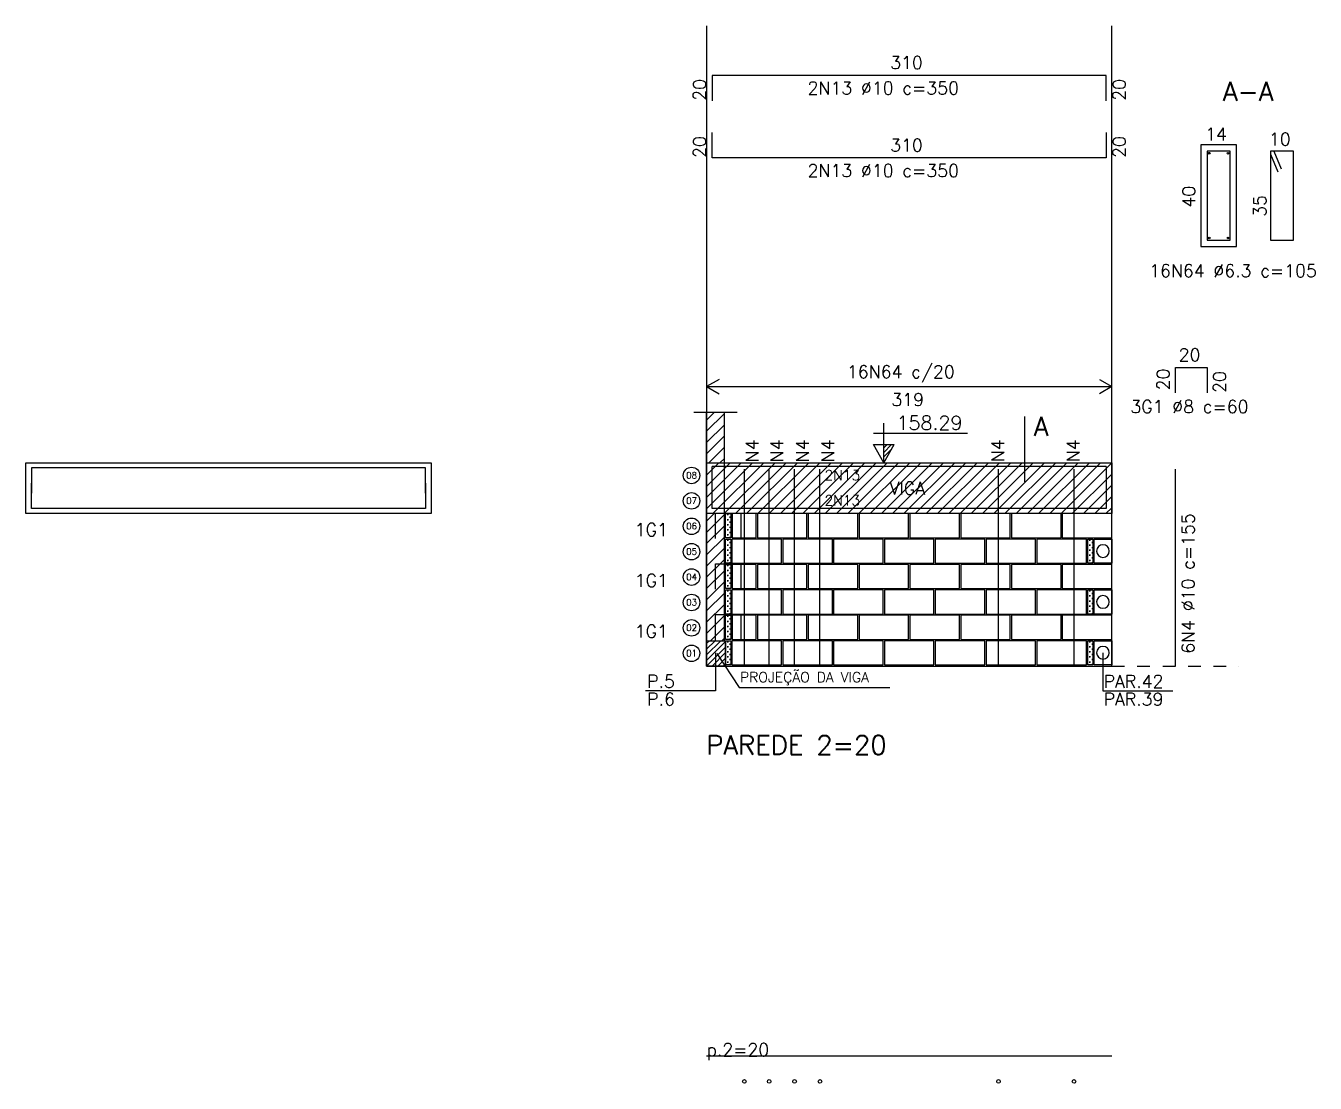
# Model space of a CAD drawing. Header units: metres. Extents: x -96 to 15, y -6 to 59.
# Drawn here: x -66.87 to -56.72, y -1.25 to 7.07 of the extents above; entities that cross this region are included whole.
import ezdxf

# ---------------------------------------------------------------- set-up
doc = ezdxf.new("R2010")
doc.units = ezdxf.units.M
doc.header["$LTSCALE"] = 0.5
doc.header["$MEASUREMENT"] = 0
doc.linetypes.add('CENTER', pattern=[2, 1.25, -0.25, 0.25, -0.25])
doc.linetypes.add('HIDDEN', pattern=[0.375, 0.25, -0.125])
doc.layers.get('0').update_dxf_attribs({"linetype": 'CONTINUOUS'})
for name, color, linetype in [('ALV02', 3, 'CONTINUOUS'), ('AUX00', 7, 'CONTINUOUS'), ('AUX01', 1, 'CONTINUOUS'), ('B04', 6, 'CONTINUOUS'), ('B19', 3, 'CONTINUOUS'), ('B39', 2, 'CONTINUOUS'), ('BLOCOPERP', 2, 'CONTINUOUS'), ('EIX01', 1, 'CENTER'), ('FERRO', 4, 'CONTINUOUS'), ('FERRO_GROUTE', 4, 'CONTINUOUS'), ('G1', 6, 'CONTINUOUS'), ('GROUTE', 6, 'CONTINUOUS'), ('GROUTE02', 30, 'CONTINUOUS'), ('H04', 9, 'CONTINUOUS'), ('HATCH_LAJE', 254, 'CONTINUOUS'), ('HATCHLAJE', 251, 'HIDDEN'), ('TXT02', 2, 'CONTINUOUS'), ('TXT05', 4, 'CONTINUOUS'), ('VIG02', 3, 'CONTINUOUS')]:
    doc.layers.add(name, color=color, linetype=linetype)
doc.styles.add('ROMANS', font='romans.shx')
pattern_1 = [(45, (-219.951846, -119.82513), (-0.044194174, 0.044194174), [])]

# ---------------------------------------------------------------- blocks, each defined once
blk = doc.blocks.new('A$C57CC6AC6')
at = {"layer": 'BLOCOPERP'}
blk.add_lwpolyline([(0, 0.19), (0, 0), (0.14, 0), (0.14, 0.19)], close=True, dxfattribs=at)
blk.add_circle((0.07, 0.095), 0.05, dxfattribs=at)
blk = doc.blocks.new('NIVD')
at = {"color": 1}
for p, q in [((0, 0), (0, 0.624)), ((-0.161, 0.466), (1.319, 0.466)), ((0, 0), (-0.165, 0.286)), ((-0.165, 0.286), (0.165, 0.286)), ((0, 0), (0.165, 0.286)), ((0, 0.235), (0.051, 0.286)), ((0, 0.164), (0.122, 0.286)), ((0, 0.094), (0.128, 0.221)), ((0, 0.023), (0.031, 0.054))]:
    blk.add_line(p, q, dxfattribs=at)
at = {"color": 2, "style": 'ROMANS'}
blk.add_attdef('NIVEL', (0.2, 0.519), '', height=0.22, dxfattribs=at)

msp = doc.modelspace()

# ---------------------------------------------------------------- hatches: boundary and pattern name
at = {"layer": 'H04'}
h = msp.add_hatch(dxfattribs=at)
h.set_pattern_fill('CROSS', color=256, scale=0.08, style=0)
h.set_pattern_definition([(180, (-65.680037, 27.721952), (-0.02, 0.02), [0.01, -0.03]), (90, (-65.685037, 27.716952), (0.02, 0.02), [0.01, -0.03])])
h.paths.add_polyline_path([(-61.3618, 3.0399), (-61.3218, 3.0399), (-61.3218, 3.2299), (-61.3618, 3.2299)])
h = msp.add_hatch(dxfattribs=at)
h.set_pattern_fill('CROSS', color=256, scale=0.08, style=0)
h.set_pattern_definition([(180, (-65.680073, 27.521952), (-0.02, 0.02), [0.01, -0.03]), (90, (-65.685073, 27.516952), (0.02, 0.02), [0.01, -0.03])])
h.paths.add_polyline_path([(-61.3619, 2.8399), (-61.3219, 2.8399), (-61.3219, 3.0299), (-61.3619, 3.0299)])
h = msp.add_hatch(dxfattribs=at)
h.set_pattern_fill('CROSS', color=256, scale=0.08, style=0)
h.set_pattern_definition([(180, (-62.830073, 27.521952), (-0.02, 0.02), [0.01, -0.03]), (90, (-62.835073, 27.516952), (0.02, 0.02), [0.01, -0.03])])
h.paths.add_polyline_path([(-58.5119, 2.8399), (-58.4719, 2.8399), (-58.4719, 3.0299), (-58.5119, 3.0299)])
h = msp.add_hatch(dxfattribs=at)
h.set_pattern_fill('CROSS', color=256, scale=0.08, style=0)
h.set_pattern_definition([(180, (-65.680037, 27.321952), (-0.02, 0.02), [0.01, -0.03]), (90, (-65.685037, 27.316952), (0.02, 0.02), [0.01, -0.03])])
h.paths.add_polyline_path([(-61.3618, 2.6399), (-61.3218, 2.6399), (-61.3218, 2.8299), (-61.3618, 2.8299)])
h = msp.add_hatch(dxfattribs=at)
h.set_pattern_fill('CROSS', color=256, scale=0.08, style=0)
h.set_pattern_definition([(180, (-65.680073, 27.121952), (-0.02, 0.02), [0.01, -0.03]), (90, (-65.685073, 27.116952), (0.02, 0.02), [0.01, -0.03])])
h.paths.add_polyline_path([(-61.3619, 2.4399), (-61.3219, 2.4399), (-61.3219, 2.6299), (-61.3619, 2.6299)])
h = msp.add_hatch(dxfattribs=at)
h.set_pattern_fill('CROSS', color=256, scale=0.08, style=0)
h.set_pattern_definition([(180, (-62.830073, 27.121952), (-0.02, 0.02), [0.01, -0.03]), (90, (-62.835073, 27.116952), (0.02, 0.02), [0.01, -0.03])])
h.paths.add_polyline_path([(-58.5119, 2.4399), (-58.4719, 2.4399), (-58.4719, 2.6299), (-58.5119, 2.6299)])
h = msp.add_hatch(dxfattribs=at)
h.set_pattern_fill('CROSS', color=256, scale=0.08, style=0)
h.set_pattern_definition([(180, (-65.680037, 26.921951), (-0.02, 0.02), [0.01, -0.03]), (90, (-65.685037, 26.916951), (0.02, 0.02), [0.01, -0.03])])
h.paths.add_polyline_path([(-61.3618, 2.2399), (-61.3218, 2.2399), (-61.3218, 2.4299), (-61.3618, 2.4299)])
h = msp.add_hatch(dxfattribs=at)
h.set_pattern_fill('CROSS', color=256, scale=0.08, style=0)
h.set_pattern_definition([(180, (-65.680073, 26.721951), (-0.02, 0.02), [0.01, -0.03]), (90, (-65.685073, 26.716951), (0.02, 0.02), [0.01, -0.03])])
h.paths.add_polyline_path([(-61.3619, 2.0399), (-61.3219, 2.0399), (-61.3219, 2.2299), (-61.3619, 2.2299)])
h = msp.add_hatch(dxfattribs=at)
h.set_pattern_fill('CROSS', color=256, scale=0.08, style=0)
h.set_pattern_definition([(180, (-62.830073, 26.721951), (-0.02, 0.02), [0.01, -0.03]), (90, (-62.835073, 26.716951), (0.02, 0.02), [0.01, -0.03])])
h.paths.add_polyline_path([(-58.5119, 2.0399), (-58.4719, 2.0399), (-58.4719, 2.2299), (-58.5119, 2.2299)])
at = {"layer": 'HATCH_LAJE'}
h = msp.add_hatch(dxfattribs=at)
h.set_pattern_fill('ANSI31', color=256, scale=0.5, style=0)
h.set_pattern_definition(pattern_1)
h.paths.add_polyline_path([(-61.3718, 4.0299), (-61.5118, 4.0299), (-61.5118, 3.6299), (-61.3718, 3.6299)])
h = msp.add_hatch(dxfattribs=at)
h.set_pattern_fill('ANSI31', color=256, scale=0.5, style=0)
h.set_pattern_definition([(45, (-219.951846, -39.82513), (-0.044194174, 0.044194174), [])])
h.paths.add_polyline_path([(-58.3218, 3.6299), (-61.5118, 3.6299), (-61.5118, 3.2299), (-58.3218, 3.2299)])
h.paths.add_polyline_path([(-60.0918, 3.3549), (-59.7418, 3.3549), (-59.7418, 3.5049), (-60.0918, 3.5049)], flags=24)
h.paths.add_polyline_path([(-60.5921, 3.4726), (-60.2625, 3.4726), (-60.2625, 3.5926), (-60.5921, 3.5926)], flags=24)
h.paths.add_polyline_path([(-60.5921, 3.2741), (-60.2625, 3.2741), (-60.2625, 3.3941), (-60.5921, 3.3941)], flags=24)
h = msp.add_hatch(dxfattribs=at)
h.set_pattern_fill('ANSI31', color=256, scale=0.5, style=0)
h.set_pattern_definition(pattern_1)
h.paths.add_polyline_path([(-61.3718, 3.2299), (-61.5118, 3.2299), (-61.5118, 2.2299), (-61.3718, 2.2299)])
at = {"layer": 'HATCHLAJE'}
h = msp.add_hatch(dxfattribs=at)
h.set_pattern_fill('ANSI31', color=256, scale=0.25, style=0)
h.set_pattern_definition([(45, (-61.511846, 2.029873), (-0.022097, 0.022097), [])])
h.paths.add_polyline_path([(-61.3618, 2.0299), (-61.5118, 2.0299), (-61.5118, 2.2299), (-61.3618, 2.2299)])

# ---------------------------------------------------------------- linework, layer by layer
at = {"layer": 'ALV02'}
msp.add_line((-58.3218, -1.0391), (-61.5118, -1.0391), dxfattribs=at)
at = {"layer": 'AUX00'}
for centre in [(-61.6302, 3.5306), (-61.6302, 3.3306), (-61.6302, 3.1306), (-61.6302, 2.9306), (-61.6302, 2.7306), (-61.6302, 2.5306), (-61.6302, 2.3306), (-61.6302, 2.1306)]:
    msp.add_circle(centre, 0.065, dxfattribs=at)
at = {"layer": 'AUX01'}
for p, q in [((-61.4135, 4.2867), (-61.5118, 4.2299)), ((-58.4202, 4.2867), (-58.3218, 4.2299)), ((-61.5118, 4.2299), (-58.3218, 4.2299)), ((-61.5118, 4.2299), (-61.4135, 4.1731)), ((-58.3218, 4.2299), (-58.4202, 4.1731)), ((-61.6118, 4.0299), (-61.2718, 4.0299))]:
    msp.add_line(p, q, dxfattribs=at)
for points in [[(-61.5118, 7.0699), (-61.5118, 2.0299), (-58.3218, 2.0299), (-58.3218, 7.0699)], [(-61.4418, 2.1349), (-61.4418, 1.8349), (-61.9918, 1.8349)], [(-58.3918, 2.1349), (-58.3918, 1.8349), (-57.8418, 1.8349)], [(-61.4321, 2.1299), (-61.2553, 1.8627), (-60.0685, 1.8627)]]:
    msp.add_lwpolyline(points, dxfattribs=at)
at = {"layer": 'B04'}
for points in [[(-61.3218, 3.0399), (-61.3618, 3.0399), (-61.3618, 3.2299), (-61.3218, 3.2299)], [(-61.3219, 2.8399), (-61.3619, 2.8399), (-61.3619, 3.0299), (-61.3219, 3.0299)], [(-58.4719, 2.8399), (-58.5119, 2.8399), (-58.5119, 3.0299), (-58.4719, 3.0299)], [(-61.3218, 2.6399), (-61.3618, 2.6399), (-61.3618, 2.8299), (-61.3218, 2.8299)], [(-61.3219, 2.4399), (-61.3619, 2.4399), (-61.3619, 2.6299), (-61.3219, 2.6299)], [(-58.4719, 2.4399), (-58.5119, 2.4399), (-58.5119, 2.6299), (-58.4719, 2.6299)], [(-61.3218, 2.2399), (-61.3618, 2.2399), (-61.3618, 2.4299), (-61.3218, 2.4299)], [(-61.3219, 2.0399), (-61.3619, 2.0399), (-61.3619, 2.2299), (-61.3219, 2.2299)], [(-58.4719, 2.0399), (-58.5119, 2.0399), (-58.5119, 2.2299), (-58.4719, 2.2299)]]:
    msp.add_lwpolyline(points, close=True, dxfattribs=at)
at = {"layer": 'B19'}
for points in [[(-61.3118, 3.0399), (-61.1218, 3.0399), (-61.1218, 3.2299), (-61.3118, 3.2299)], [(-61.3118, 2.6399), (-61.1218, 2.6399), (-61.1218, 2.8299), (-61.3118, 2.8299)], [(-61.3118, 2.2399), (-61.1218, 2.2399), (-61.1218, 2.4299), (-61.3118, 2.4299)]]:
    msp.add_lwpolyline(points, close=True, dxfattribs=at)
at = {"layer": 'B39'}
for points in [[(-61.1118, 3.0399), (-60.7218, 3.0399), (-60.7218, 3.2299), (-61.1118, 3.2299)], [(-60.7118, 3.0399), (-60.3218, 3.0399), (-60.3218, 3.2299), (-60.7118, 3.2299)], [(-60.3118, 3.0399), (-59.9218, 3.0399), (-59.9218, 3.2299), (-60.3118, 3.2299)], [(-59.9118, 3.0399), (-59.5218, 3.0399), (-59.5218, 3.2299), (-59.9118, 3.2299)], [(-59.5118, 3.0399), (-59.1218, 3.0399), (-59.1218, 3.2299), (-59.5118, 3.2299)], [(-59.1118, 3.0399), (-58.7218, 3.0399), (-58.7218, 3.2299), (-59.1118, 3.2299)], [(-58.7118, 3.0399), (-58.3218, 3.0399), (-58.3218, 3.2299), (-58.7118, 3.2299)], [(-61.3119, 2.8399), (-60.9219, 2.8399), (-60.9219, 3.0299), (-61.3119, 3.0299)], [(-60.9119, 2.8399), (-60.5219, 2.8399), (-60.5219, 3.0299), (-60.9119, 3.0299)], [(-60.5119, 2.8399), (-60.1219, 2.8399), (-60.1219, 3.0299), (-60.5119, 3.0299)], [(-60.1119, 2.8399), (-59.7219, 2.8399), (-59.7219, 3.0299), (-60.1119, 3.0299)], [(-59.7119, 2.8399), (-59.3219, 2.8399), (-59.3219, 3.0299), (-59.7119, 3.0299)], [(-59.3119, 2.8399), (-58.9219, 2.8399), (-58.9219, 3.0299), (-59.3119, 3.0299)], [(-58.9119, 2.8399), (-58.5219, 2.8399), (-58.5219, 3.0299), (-58.9119, 3.0299)], [(-61.1118, 2.6399), (-60.7218, 2.6399), (-60.7218, 2.8299), (-61.1118, 2.8299)], [(-60.7118, 2.6399), (-60.3218, 2.6399), (-60.3218, 2.8299), (-60.7118, 2.8299)], [(-60.3118, 2.6399), (-59.9218, 2.6399), (-59.9218, 2.8299), (-60.3118, 2.8299)], [(-59.9118, 2.6399), (-59.5218, 2.6399), (-59.5218, 2.8299), (-59.9118, 2.8299)], [(-59.5118, 2.6399), (-59.1218, 2.6399), (-59.1218, 2.8299), (-59.5118, 2.8299)], [(-59.1118, 2.6399), (-58.7218, 2.6399), (-58.7218, 2.8299), (-59.1118, 2.8299)], [(-58.7118, 2.6399), (-58.3218, 2.6399), (-58.3218, 2.8299), (-58.7118, 2.8299)], [(-61.3119, 2.4399), (-60.9219, 2.4399), (-60.9219, 2.6299), (-61.3119, 2.6299)], [(-60.9119, 2.4399), (-60.5219, 2.4399), (-60.5219, 2.6299), (-60.9119, 2.6299)], [(-60.5119, 2.4399), (-60.1219, 2.4399), (-60.1219, 2.6299), (-60.5119, 2.6299)], [(-60.1119, 2.4399), (-59.7219, 2.4399), (-59.7219, 2.6299), (-60.1119, 2.6299)], [(-59.7119, 2.4399), (-59.3219, 2.4399), (-59.3219, 2.6299), (-59.7119, 2.6299)], [(-59.3119, 2.4399), (-58.9219, 2.4399), (-58.9219, 2.6299), (-59.3119, 2.6299)], [(-58.9119, 2.4399), (-58.5219, 2.4399), (-58.5219, 2.6299), (-58.9119, 2.6299)], [(-61.1118, 2.2399), (-60.7218, 2.2399), (-60.7218, 2.4299), (-61.1118, 2.4299)], [(-60.7118, 2.2399), (-60.3218, 2.2399), (-60.3218, 2.4299), (-60.7118, 2.4299)], [(-60.3118, 2.2399), (-59.9218, 2.2399), (-59.9218, 2.4299), (-60.3118, 2.4299)], [(-59.9118, 2.2399), (-59.5218, 2.2399), (-59.5218, 2.4299), (-59.9118, 2.4299)], [(-59.5118, 2.2399), (-59.1218, 2.2399), (-59.1218, 2.4299), (-59.5118, 2.4299)], [(-59.1118, 2.2399), (-58.7218, 2.2399), (-58.7218, 2.4299), (-59.1118, 2.4299)], [(-58.7118, 2.2399), (-58.3218, 2.2399), (-58.3218, 2.4299), (-58.7118, 2.4299)], [(-61.3119, 2.0399), (-60.9219, 2.0399), (-60.9219, 2.2299), (-61.3119, 2.2299)], [(-60.9119, 2.0399), (-60.5219, 2.0399), (-60.5219, 2.2299), (-60.9119, 2.2299)], [(-60.5119, 2.0399), (-60.1219, 2.0399), (-60.1219, 2.2299), (-60.5119, 2.2299)], [(-60.1119, 2.0399), (-59.7219, 2.0399), (-59.7219, 2.2299), (-60.1119, 2.2299)], [(-59.7119, 2.0399), (-59.3219, 2.0399), (-59.3219, 2.2299), (-59.7119, 2.2299)], [(-59.3119, 2.0399), (-58.9219, 2.0399), (-58.9219, 2.2299), (-59.3119, 2.2299)], [(-58.9119, 2.0399), (-58.5219, 2.0399), (-58.5219, 2.2299), (-58.9119, 2.2299)]]:
    msp.add_lwpolyline(points, close=True, dxfattribs=at)
at = {"layer": 'EIX01', "linetype": 'HIDDEN', "ltscale": 0.5}
msp.add_line((-58.3218, 2.0299), (-57.3218, 2.0299), dxfattribs=at)
at = {"layer": 'FERRO'}
for p, q in [((-57.0718, 6.0583), (-57.0153, 5.9194)), ((-57.0468, 6.0833), (-56.9903, 5.9444))]:
    msp.add_line(p, q, dxfattribs=at)
for points in [[(-58.3668, 6.4799), (-58.3668, 6.6799), (-61.4668, 6.6799), (-61.4668, 6.4799)], [(-58.3668, 6.2299), (-58.3668, 6.0299), (-61.4668, 6.0299), (-61.4668, 6.2299)], [(-57.8218, 4.1803), (-57.8218, 4.3803), (-57.5718, 4.3803), (-57.5718, 4.1803)], [(-63.7257, 3.3899), (-63.7257, 3.5899), (-66.8257, 3.5899), (-66.8257, 3.3899)], [(-58.3668, 3.5999), (-61.4668, 3.5999)], [(-58.3668, 3.5999), (-58.3668, 3.2699), (-61.4668, 3.2699), (-61.4668, 3.5999)], [(-63.7257, 3.4699), (-63.7257, 3.2699), (-66.8257, 3.2699), (-66.8257, 3.4699)]]:
    msp.add_lwpolyline(points, dxfattribs=at)
for points in [[(-57.5718, 5.3833), (-57.3918, 5.3833), (-57.3918, 6.0833), (-57.5718, 6.0833)], [(-57.0718, 5.3833), (-56.8918, 5.3833), (-56.8918, 6.0833), (-57.0718, 6.0833)]]:
    msp.add_lwpolyline(points, close=True, dxfattribs=at)
at = {"layer": 'FERRO_GROUTE'}
for p, q in [((-61.2143, 2.0299), (-61.2143, 3.5799)), ((-61.0193, 2.0299), (-61.0193, 3.5799)), ((-60.8193, 2.0299), (-60.8193, 3.5799)), ((-60.6193, 2.0299), (-60.6193, 3.5799)), ((-59.2143, 2.0309), (-59.2143, 3.5799)), ((-58.6193, 2.0309), (-58.6193, 3.5799)), ((-57.8218, 2.0299), (-57.8218, 3.5799))]:
    msp.add_line(p, q, dxfattribs=at)
at = {"layer": 'G1'}
for points in [[(-61.4418, 3.0349), (-61.4418, 3.2349), (-61.2418, 3.2349), (-61.2418, 3.0349)], [(-61.4418, 2.6349), (-61.4418, 2.8349), (-61.2418, 2.8349), (-61.2418, 2.6349)], [(-61.4418, 2.2349), (-61.4418, 2.4349), (-61.2418, 2.4349), (-61.2418, 2.2349)]]:
    msp.add_lwpolyline(points, dxfattribs=at)
at = {"layer": 'GROUTE02'}
for centre in [(-61.2144, -1.2391), (-61.0194, -1.2391), (-60.8194, -1.2391), (-60.6194, -1.2391), (-59.2144, -1.2391), (-58.6194, -1.2391)]:
    msp.add_circle(centre, 0.014, dxfattribs=at)
at = {"layer": 'TXT05'}
msp.add_line((-59.0056, 3.4809), (-59.0056, 3.9958), dxfattribs=at)
at = {"layer": 'VIG02'}
for p, q in [((-61.5118, 2.2299), (-61.5118, 4.0299)), ((-61.3718, 2.2299), (-61.3718, 4.0299))]:
    msp.add_line(p, q, dxfattribs=at)
for points in [[(-57.6218, 5.3333), (-57.3418, 5.3333), (-57.3418, 6.1333), (-57.6218, 6.1333)], [(-66.8707, 3.2299), (-66.8707, 3.6299), (-63.6807, 3.6299), (-63.6807, 3.2299)], [(-61.3618, 2.0299), (-61.5118, 2.0299), (-61.5118, 2.2299), (-61.3618, 2.2299)]]:
    msp.add_lwpolyline(points, close=True, dxfattribs=at)
msp.add_lwpolyline([(-61.5118, 3.6299), (-58.3218, 3.6299), (-58.3218, 3.2299), (-61.5118, 3.2299)], dxfattribs=at)
for centre in [(-57.5555, 6.067), (-57.4081, 6.067), (-57.5555, 5.3996), (-57.4081, 5.3996)]:
    msp.add_circle(centre, 0.0063, dxfattribs=at)

# ---------------------------------------------------------------- block references
at = {"layer": 'BLOCOPERP', "xscale": -1}
for p in [(-58.3218, 2.8399), (-58.3218, 2.4399), (-58.3218, 2.0399)]:
    msp.add_blockref('A$C57CC6AC6', p, dxfattribs=at)
at = {"layer": 'GROUTE', "xscale": 0.5, "yscale": 0.5, "zscale": 0.5}
msp.add_blockref('NIVD', (-60.1168, 3.6299), dxfattribs=at).add_auto_attribs({'NIVEL': '158.29'})

# ---------------------------------------------------------------- texts
at = {"layer": 'AUX00', "color": 2, "style": 'ROMANS'}
for s, p in [('08', (-61.6724, 3.5068)), ('07', (-61.6724, 3.3068)), ('06', (-61.6724, 3.1068)), ('05', (-61.6724, 2.9068)), ('04', (-61.6724, 2.7068)), ('03', (-61.6724, 2.5068)), ('02', (-61.6724, 2.3068)), ('01', (-61.6724, 2.1068))]:
    msp.add_text(s, height=0.05, rotation=360, dxfattribs=at).set_placement(p)
at = {"layer": 'TXT02', "style": 'ROMANS'}
for s, height, p in [('310', 0.1, (-60.0668, 6.7299)), ('2N13 %%C10 c=350', 0.1, (-60.7168, 6.5299)), ('310', 0.1, (-60.0668, 6.0799)), ('2N13 %%C10 c=350', 0.1, (-60.7168, 5.8799)), ('20', 0.1, (-57.796, 4.4302)), ('16N64 c/20', 0.1, (-60.4073, 4.2965)), ('319', 0.1, (-60.0573, 4.0775)), ('3G1 %%C8 c=60', 0.1, (-58.176, 4.0224)), ('VIGA', 0.1, (-60.0716, 3.3799)), ('1G1', 0.1, (-62.0777, 3.0539)), ('1G1', 0.1, (-62.0777, 2.6539)), ('1G1', 0.1, (-62.0777, 2.2539)), ('PROJEÇÃO DA VIGA ', 0.08, (-61.2484, 1.9027))]:
    msp.add_text(s, height=height, dxfattribs=at).set_placement(p)
for s, height, rotation, p in [('20', 0.1, 90, (-61.5168, 6.4799)), ('20', 0.1, 90, (-58.2134, 6.4799)), ('14', 0.1, 0, (-57.5876, 6.1675)), ('10', 0.1, 0, (-57.0857, 6.1275)), ('20', 0.1, 90, (-61.5168, 6.0299)), ('20', 0.1, 90, (-58.2134, 6.0299)), ('40', 0.1, 90, (-57.6657, 5.6391)), ('35', 0.1, 90, (-57.1069, 5.5657)), ('16N64 %%C6.3 c=105', 0.1, 0, (-58.0283, 5.092)), ('20', 0.1, 90, (-57.8677, 4.2001)), ('20', 0.1, 90, (-57.4236, 4.1801)), ('N4', 0.1, 90, (-61.103, 3.6344)), ('N4', 0.1, 90, (-60.908, 3.6344)), ('N4', 0.1, 90, (-60.708, 3.6344)), ('N4', 0.1, 90, (-60.508, 3.6344)), ('N4', 0.1, 90, (-59.1704, 3.6354)), ('N4', 0.1, 90, (-58.5754, 3.6354)), ('2N13', 0.08, 0, (-60.5835, 3.4926)), ('2N13', 0.08, 0, (-60.5835, 3.2941)), ('6N4 %%C10 c=155', 0.1, 90, (-57.6719, 2.1276)), ('P.5', 0.1, 0, (-61.9799, 1.86)), ('PAR.42', 0.1, 360, (-58.3872, 1.8595)), ('P.6', 0.1, 360, (-61.9799, 1.72)), ('PAR.39', 0.1, 360, (-58.3872, 1.7195)), ('p.2=20', 0.1, 0, (-61.5118, -1.0391))]:
    msp.add_text(s, height=height, rotation=rotation, dxfattribs=at).set_placement(p)
at = {"layer": 'TXT05', "style": 'ROMANS'}
for s, p in [('A-A', (-57.4483, 6.478)), ('A', (-58.9367, 3.8424)), ('PAREDE 2=20', (-61.5154, 1.3337))]:
    msp.add_text(s, height=0.15, dxfattribs=at).set_placement(p)

doc.saveas('drawing.dxf')
